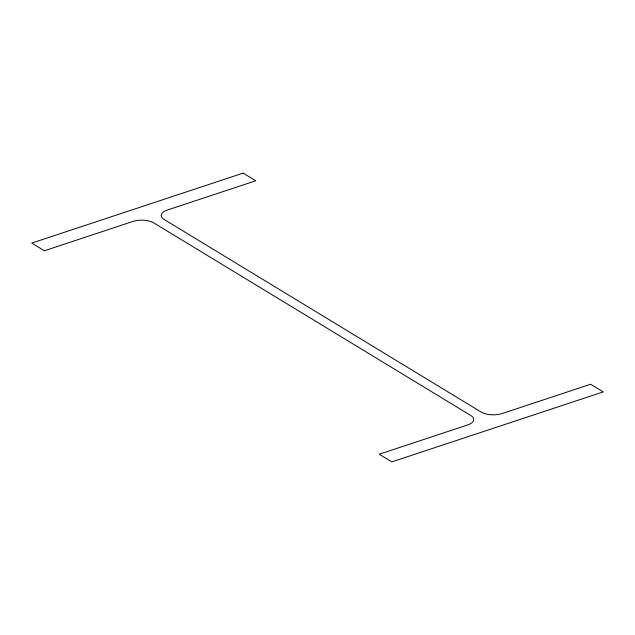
<?xml version="1.0" encoding="UTF-8"?>
<svg xmlns="http://www.w3.org/2000/svg" width="635" height="635" viewBox="0 0 635 635"><rect width="100%" height="100%" fill="white"/><g stroke="black" fill="none" stroke-linecap="round" stroke-linejoin="round"><path stroke-width="0.95" d="M243.149 173.117L31.75 243.094L44.363 250.762L132.802 221.48A15.05 6.763 0.2 0 1 153.853 222.941L470.781 415.496A15.05 6.763 0.2 0 1 467.678 424.942L379.238 454.223L391.851 461.883L603.25 391.906L590.637 384.238L502.198 413.52A15.05 6.763 0.2 0 1 481.147 412.059L164.219 219.504A15.05 6.763 0.2 0 1 167.322 210.058L255.762 180.777L243.149 173.117"/></g></svg>
